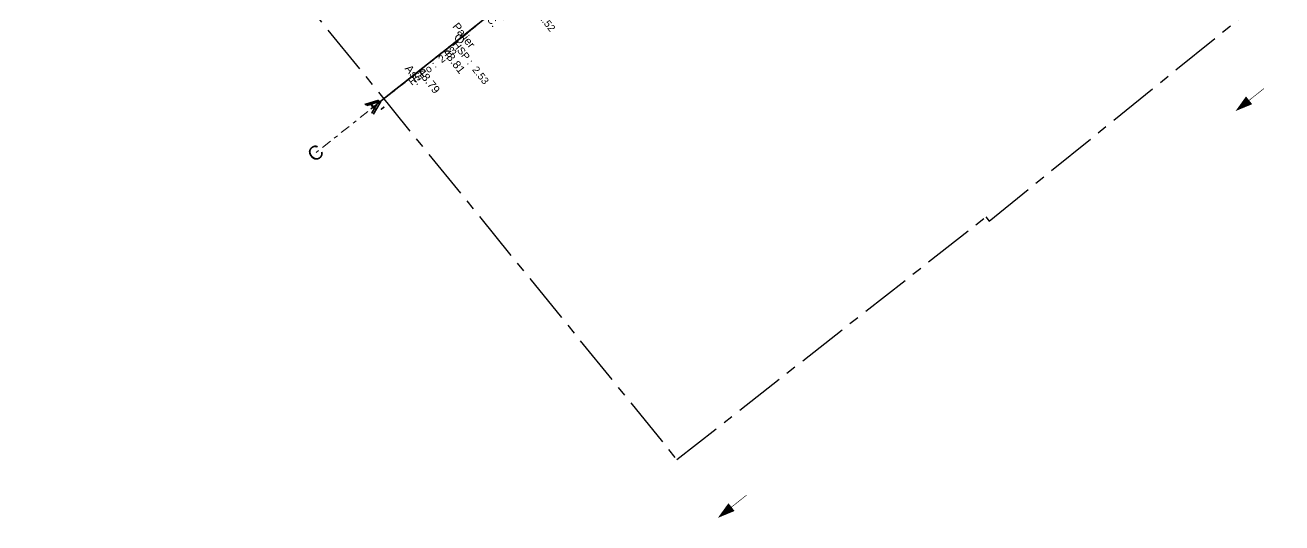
# Model space of a CAD drawing. Header units: metres. Extents: x 1648217.8 to 1648249.8, y 8187334.1 to 8187367.5.
# Drawn here: x 1648218.43 to 1648249.83, y 8187334.14 to 8187346.57 of the extents above; entities that cross this region are included whole.
import ezdxf

# ---------------------------------------------------------------- set-up
doc = ezdxf.new("R2010")
doc.units = ezdxf.units.M
for name, pattern in [('AXES', [2, 1.25, -0.25, 0.25, -0.25]), ('CACHE2', [0.1875, 0.125, -0.0625]), ('TIRETPT2', [0.5, 0.25, -0.125, 0, -0.125])]:
    doc.linetypes.add(name, pattern=pattern)
for name, color, linetype in [('GEX_BAT_allege', 161, 'Continuous'), ('GEX_BAT_cloison', 2, 'Continuous'), ('GEX_BAT_coffrage', 221, 'Continuous'), ('GEX_BAT_escalier_rampe', 6, 'Continuous'), ('GEX_BAT_fenetre', 4, 'Continuous'), ('GEX_BAT_gaine_tremie', 13, 'Continuous'), ('GEX_BAT_garde_corps', 181, 'Continuous'), ('GEX_BAT_linteau_cloison', 3, 'CACHE2'), ('GEX_BAT_linteau_mur', 6, 'CACHE2'), ('GEX_BAT_mur', 1, 'Continuous'), ('GEX_BAT_mur_bas', 150, 'Continuous'), ('GEX_BAT_poutre', 32, 'CACHE2'), ('GEX_EQU_ascenseur', 132, 'Continuous'), ('GEX_MEP_trait_de_coupe', 21, 'TIRETPT2'), ('GEX_MEP_txt_cot_alti', 51, 'Continuous'), ('GEX_MEP_txt_design_commun', 3, 'Continuous'), ('GEX_MEP_txt_designation', 7, 'Continuous'), ('GEX_RES_bat_eau_pluviale', 171, 'Continuous')]:
    doc.layers.add(name, color=color, linetype=linetype)
doc.layers.add('GEX_FON_limite_propriete', color=1, linetype='AXES', true_color=0xff0000)
doc.styles.add('G100TXT-droit', font='swissl.ttf', dxfattribs={"height": 0.2})
doc.styles.add('G100TXT-italic', font='swissli.ttf')
doc.styles.add('G50TXT-droit', font='swissl.ttf', dxfattribs={"height": 0.15})
doc.styles.add('G50TXT-italic', font='swissli.ttf')

msp = doc.modelspace()

# ---------------------------------------------------------------- linework, layer by layer
at = {"layer": 'GEX_BAT_allege', "lineweight": 20}
for p, q in [((1648229.636, 8187346.507), (1648230.973, 8187347.567)), ((1648229.434, 8187346.347), (1648227.69, 8187344.964)), ((1648229.434, 8187346.347), (1648229.431, 8187346.345)), ((1648229.636, 8187346.507), (1648229.638, 8187346.509)), ((1648227.822, 8187345.069), (1648228.624, 8187345.705)), ((1648228.624, 8187345.705), (1648228.627, 8187345.707)), ((1648227.825, 8187345.071), (1648227.822, 8187345.069)), ((1648227.69, 8187344.964), (1648227.687, 8187344.962))]:
    msp.add_line(p, q, dxfattribs=at)
at = {"layer": 'GEX_BAT_cloison', "lineweight": 20}
for p, q in [((1648229.805, 8187346.641), (1648227.831, 8187345.076)), ((1648229.807, 8187346.642), (1648227.832, 8187345.077)), ((1648229.814, 8187346.648), (1648229.696, 8187346.555)), ((1648229.605, 8187346.483), (1648229.564, 8187346.45)), ((1648229.606, 8187346.483), (1648229.567, 8187346.453)), ((1648229.682, 8187346.543), (1648229.584, 8187346.466)), ((1648229.679, 8187346.541), (1648229.584, 8187346.466)), ((1648229.584, 8187346.466), (1648229.584, 8187346.466)), ((1648229.605, 8187346.482), (1648229.679, 8187346.541)), ((1648229.66, 8187346.526), (1648229.608, 8187346.485)), ((1648229.682, 8187346.543), (1648229.711, 8187346.567)), ((1648229.707, 8187346.563), (1648229.682, 8187346.543)), ((1648229.682, 8187346.543), (1648229.696, 8187346.555)), ((1648229.694, 8187346.553), (1648229.694, 8187346.553)), ((1648229.711, 8187346.567), (1648229.765, 8187346.609)), ((1648228.929, 8187345.947), (1648228.492, 8187345.6)), ((1648228.893, 8187345.918), (1648228.788, 8187345.835)), ((1648228.892, 8187345.918), (1648228.788, 8187345.835)), ((1648228.932, 8187345.949), (1648228.876, 8187345.904)), ((1648228.892, 8187345.918), (1648228.893, 8187345.918))]:
    msp.add_line(p, q, dxfattribs=at)
at = {"layer": 'GEX_BAT_cloison'}
for p, q in [((1648229.564, 8187346.45), (1648229.567, 8187346.453)), ((1648229.605, 8187346.483), (1648229.605, 8187346.483)), ((1648229.605, 8187346.483), (1648229.605, 8187346.482)), ((1648229.608, 8187346.485), (1648229.606, 8187346.483)), ((1648228.903, 8187345.926), (1648228.252, 8187345.41)), ((1648228.876, 8187345.904), (1648228.903, 8187345.926)), ((1648228.929, 8187345.947), (1648228.932, 8187345.949)), ((1648228.262, 8187345.418), (1648228.252, 8187345.41)), ((1648228.492, 8187345.6), (1648228.262, 8187345.418))]:
    msp.add_line(p, q, dxfattribs=at)
at = {"layer": 'GEX_BAT_cloison', "linetype": 'CACHE2'}
for p, q in [((1648228.822, 8187345.862), (1648228.331, 8187345.473)), ((1648228.799, 8187345.844), (1648228.339, 8187345.479)), ((1648228.799, 8187345.844), (1648228.822, 8187345.862)), ((1648228.339, 8187345.479), (1648228.331, 8187345.473))]:
    msp.add_line(p, q, dxfattribs=at)
at = {"layer": 'GEX_BAT_coffrage', "lineweight": 20}
for p, q in [((1648229.653, 8187346.521), (1648229.269, 8187346.216)), ((1648229.269, 8187346.216), (1648229.262, 8187346.21))]:
    msp.add_line(p, q, dxfattribs=at)
at = {"layer": 'GEX_BAT_coffrage', "linetype": 'CACHE2', "lineweight": 20}
for p, q in [((1648229.655, 8187346.522), (1648229.299, 8187346.24)), ((1648229.299, 8187346.24), (1648229.293, 8187346.235))]:
    msp.add_line(p, q, dxfattribs=at)
at = {"layer": 'GEX_BAT_escalier_rampe'}
for p, q in [((1648228.877, 8187345.906), (1648229.606, 8187346.483)), ((1648228.885, 8187345.912), (1648229.607, 8187346.484)), ((1648228.893, 8187345.918), (1648229.608, 8187346.485)), ((1648228.901, 8187345.925), (1648229.609, 8187346.486)), ((1648229.127, 8187346.104), (1648229.257, 8187346.207)), ((1648229.257, 8187346.207), (1648229.237, 8187346.19)), ((1648228.85, 8187345.884), (1648227.898, 8187345.13)), ((1648228.631, 8187345.711), (1648228.624, 8187345.705)), ((1648228.85, 8187345.884), (1648228.85, 8187345.884)), ((1648228.263, 8187345.419), (1648227.577, 8187344.875)), ((1648227.609, 8187344.9), (1648228.258, 8187345.415)), ((1648227.617, 8187344.907), (1648228.255, 8187345.413)), ((1648228.255, 8187345.412), (1648227.631, 8187344.918)), ((1648228.252, 8187345.41), (1648227.705, 8187344.976)), ((1648228.205, 8187345.373), (1648228.275, 8187345.428)), ((1648228.402, 8187345.529), (1648228.41, 8187345.535)), ((1648227.904, 8187345.134), (1648227.898, 8187345.13))]:
    msp.add_line(p, q, dxfattribs=at)
at = {"layer": 'GEX_BAT_escalier_rampe', "linetype": 'CACHE2'}
for p, q in [((1648228.902, 8187345.926), (1648229.612, 8187346.488)), ((1648229.29, 8187346.233), (1648228.883, 8187345.91))]:
    msp.add_line(p, q, dxfattribs=at)
at = {"layer": 'GEX_BAT_fenetre', "lineweight": 20}
for p, q in [((1648229.328, 8187346.263), (1648227.732, 8187344.998)), ((1648229.333, 8187346.267), (1648227.737, 8187345.002)), ((1648229.218, 8187346.176), (1648229.223, 8187346.179)), ((1648229.265, 8187346.213), (1648229.269, 8187346.217)), ((1648228.558, 8187345.652), (1648227.893, 8187345.126)), ((1648228.561, 8187345.655), (1648227.897, 8187345.128)), ((1648228.241, 8187345.401), (1648228.245, 8187345.404)), ((1648228.288, 8187345.439), (1648228.292, 8187345.441)), ((1648228.472, 8187345.584), (1648228.475, 8187345.587)), ((1648228.519, 8187345.621), (1648228.523, 8187345.625)), ((1648228.519, 8187345.621), (1648228.522, 8187345.624)), ((1648228.55, 8187345.646), (1648228.555, 8187345.65)), ((1648227.85, 8187345.092), (1648227.855, 8187345.095)), ((1648227.964, 8187345.181), (1648227.967, 8187345.184)), ((1648228.01, 8187345.219), (1648228.014, 8187345.221)), ((1648228.194, 8187345.364), (1648228.198, 8187345.367)), ((1648227.804, 8187345.055), (1648227.808, 8187345.058))]:
    msp.add_line(p, q, dxfattribs=at)
at = {"layer": 'GEX_BAT_gaine_tremie'}
for p, q in [((1648227.832, 8187345.077), (1648227.592, 8187344.887)), ((1648227.821, 8187345.068), (1648227.832, 8187345.077))]:
    msp.add_line(p, q, dxfattribs=at)
at = {"layer": 'GEX_BAT_gaine_tremie', "linetype": 'CACHE2'}
for p, q in [((1648227.815, 8187345.064), (1648227.593, 8187344.887)), ((1648227.805, 8187345.056), (1648227.815, 8187345.064))]:
    msp.add_line(p, q, dxfattribs=at)
at = {"layer": 'GEX_BAT_garde_corps', "lineweight": 20}
for p in [(1648235.092, 8187350.832), (1648235.091, 8187350.831)]:
    msp.add_line(p, (1648227.522, 8187344.831), dxfattribs=at)
at = {"layer": 'GEX_BAT_linteau_cloison'}
for p, q in [((1648229.584, 8187346.466), (1648228.892, 8187345.918)), ((1648228.893, 8187345.918), (1648229.584, 8187346.466)), ((1648229.564, 8187346.45), (1648228.929, 8187345.947)), ((1648228.932, 8187345.949), (1648229.567, 8187346.453))]:
    msp.add_line(p, q, dxfattribs=at)
at = {"layer": 'GEX_BAT_linteau_cloison', "lineweight": 20}
for p, q in [((1648228.025, 8187345.23), (1648228.634, 8187345.713)), ((1648228.635, 8187345.713), (1648228.026, 8187345.231))]:
    msp.add_line(p, q, dxfattribs=at)
at = {"layer": 'GEX_BAT_linteau_mur', "lineweight": 20}
for p, q in [((1648229.34, 8187346.273), (1648227.745, 8187345.008)), ((1648227.95, 8187345.17), (1648228.709, 8187345.772)), ((1648227.884, 8187345.118), (1648228.548, 8187345.645))]:
    msp.add_line(p, q, dxfattribs=at)
at = {"layer": 'GEX_BAT_mur'}
for p, q in [((1648230.358, 8187347.079), (1648229.328, 8187346.263)), ((1648230.37, 8187347.089), (1648229.34, 8187346.273)), ((1648229.328, 8187346.263), (1648229.34, 8187346.273)), ((1648227.745, 8187345.008), (1648227.342, 8187344.689)), ((1648227.732, 8187344.998), (1648227.557, 8187344.859)), ((1648227.732, 8187344.998), (1648227.745, 8187345.008)), ((1648227.329, 8187344.678), (1648227.07, 8187344.473)), ((1648227.342, 8187344.689), (1648227.329, 8187344.678))]:
    msp.add_line(p, q, dxfattribs=at)
at = {"layer": 'GEX_BAT_mur', "lineweight": 20}
for p, q in [((1648229.755, 8187346.602), (1648228.548, 8187345.645)), ((1648229.768, 8187346.612), (1648228.561, 8187345.655)), ((1648228.711, 8187345.774), (1648227.53, 8187344.837)), ((1648228.788, 8187345.835), (1648227.611, 8187344.901)), ((1648228.709, 8187345.772), (1648228.796, 8187345.841)), ((1648228.709, 8187345.772), (1648228.716, 8187345.778)), ((1648228.709, 8187345.772), (1648228.709, 8187345.772)), ((1648228.711, 8187345.774), (1648228.716, 8187345.778)), ((1648228.796, 8187345.841), (1648228.788, 8187345.835)), ((1648228.548, 8187345.645), (1648228.561, 8187345.655)), ((1648227.884, 8187345.118), (1648227.181, 8187344.561)), ((1648227.538, 8187344.844), (1648227.95, 8187345.171)), ((1648227.557, 8187344.859), (1648227.95, 8187345.17)), ((1648227.897, 8187345.128), (1648227.617, 8187344.907)), ((1648227.884, 8187345.118), (1648227.897, 8187345.128)), ((1648227.95, 8187345.17), (1648227.95, 8187345.171)), ((1648227.538, 8187344.844), (1648227.53, 8187344.837)), ((1648227.617, 8187344.907), (1648227.557, 8187344.859)), ((1648227.611, 8187344.901), (1648227.557, 8187344.859))]:
    msp.add_line(p, q, dxfattribs=at)
at = {"layer": 'GEX_BAT_mur', "linetype": 'CACHE2'}
msp.add_line((1648227.181, 8187344.561), (1648227.07, 8187344.473), dxfattribs=at)
at = {"layer": 'GEX_BAT_mur_bas'}
for p, q in [((1648235.272, 8187350.975), (1648227.328, 8187344.677)), ((1648227.522, 8187344.831), (1648227.329, 8187344.678)), ((1648227.513, 8187344.824), (1648227.522, 8187344.831)), ((1648227.601, 8187344.894), (1648227.657, 8187344.938)), ((1648227.329, 8187344.678), (1648227.328, 8187344.677))]:
    msp.add_line(p, q, dxfattribs=at)
at = {"layer": 'GEX_BAT_poutre'}
for p, q in [((1648227.821, 8187345.069), (1648229.686, 8187346.547)), ((1648227.823, 8187345.07), (1648229.701, 8187346.559))]:
    msp.add_line(p, q, dxfattribs=at)
at = {"layer": 'GEX_EQU_ascenseur', "lineweight": 20}
for p, q in [((1648227.585, 8187344.881), (1648228.673, 8187345.744)), ((1648228.026, 8187345.231), (1648228.635, 8187345.714)), ((1648228.634, 8187345.713), (1648228.709, 8187345.772)), ((1648228.634, 8187345.713), (1648228.635, 8187345.714)), ((1648228.635, 8187345.714), (1648228.671, 8187345.742)), ((1648228.673, 8187345.744), (1648228.671, 8187345.742)), ((1648227.583, 8187344.879), (1648228.026, 8187345.231)), ((1648227.95, 8187345.17), (1648228.025, 8187345.23)), ((1648228.025, 8187345.23), (1648228.026, 8187345.231)), ((1648227.585, 8187344.881), (1648227.583, 8187344.879))]:
    msp.add_line(p, q, dxfattribs=at)
at = {"layer": 'GEX_FON_limite_propriete'}
msp.add_lwpolyline([(1648218.427, 8187355.759), (1648234.712, 8187335.718), (1648242.438, 8187341.782), (1648242.521, 8187341.677), (1648249.831, 8187347.593), (1648234.199, 8187366.656), (1648218.427, 8187355.759)], close=True, dxfattribs=at)
at = {"layer": 'GEX_MEP_trait_de_coupe', "lineweight": 0}
for p, q in [((1648243.451, 8187357.459), (1648225.699, 8187343.386)), ((1648228.136, 8187345.318), (1648228.136, 8187345.318)), ((1648228.136, 8187345.318), (1648228.136, 8187345.318))]:
    msp.add_line(p, q, dxfattribs=at)
at = {"layer": 'GEX_MEP_trait_de_coupe', "linetype": 'Continuous', "lineweight": 20, "flags": 128}
msp.add_lwpolyline([(1648248.673, 8187344.422, 0, 0.248, 0), (1648249.013, 8187344.691, 0.248, 0.248, 0)], format="xyseb", dxfattribs=at)
at = {"layer": 'GEX_MEP_trait_de_coupe', "linetype": 'Continuous', "lineweight": 20, "const_width": 0.015}
msp.add_lwpolyline([(1648249.386, 8187344.987), (1648248.713, 8187344.453)], dxfattribs=at)
at = {"layer": 'GEX_MEP_trait_de_coupe', "linetype": 'Continuous', "lineweight": 0, "const_width": 0.015}
msp.add_lwpolyline([(1648236.452, 8187334.829), (1648235.778, 8187334.295)], dxfattribs=at)
at = {"layer": 'GEX_MEP_trait_de_coupe', "linetype": 'Continuous', "lineweight": 0, "flags": 128}
msp.add_lwpolyline([(1648235.738, 8187334.264, 0, 0.248, 0), (1648236.079, 8187334.533, 0.248, 0.248, 0)], format="xyseb", dxfattribs=at)
at = {"layer": 'GEX_RES_bat_eau_pluviale', "lineweight": 20, "extrusion": (-1.56711e-06, -1.0885e-06, 1)}
msp.add_circle((1648229.281, 8187346.226, 0), 0.1, dxfattribs=at)

# ---------------------------------------------------------------- texts
at = {"layer": 'GEX_MEP_trait_de_coupe', "linetype": 'Continuous', "lineweight": 0, "char_height": 0.35, "attachment_point": 5, "line_spacing_factor": 1.186636}
for s, insert, rotation, style in [("A'", (1648227.164, 8187344.547), 308.3969, 'G50TXT-droit'), ('A', (1648227.179, 8187344.56), 308.3969, 'G100TXT-droit'), ('C', (1648225.685, 8187343.375), 38.3969, 'G100TXT-droit')]:
    msp.add_mtext(s, dxfattribs=dict(at, insert=insert, rotation=rotation, style=style))
at = {"layer": 'GEX_MEP_txt_cot_alti', "style": 'G50TXT-italic'}
for s, p in [('48.81', (1648228.851, 8187345.885)), ('48.79', (1648228.223, 8187345.387))]:
    msp.add_text(s, height=0.2, rotation=308.143, dxfattribs=at).set_placement(p)
at = {"layer": 'GEX_MEP_txt_cot_alti', "char_height": 0.18, "width": 2.0042, "attachment_point": 1, "style": 'G100TXT-italic'}
for s, insert, rotation in [('HSP :  2.52', (1648230.898, 8187347.507), 308.143), ('HSPo :  2.33', (1648227.981, 8187345.195), 37.0273), ('HSP :  2.53', (1648229.238, 8187346.191), 308.143)]:
    msp.add_mtext(s, dxfattribs=dict(at, insert=insert, rotation=rotation))
at = {"layer": 'GEX_MEP_txt_design_commun', "lineweight": 20, "char_height": 0.2, "width": 1.022, "attachment_point": 5, "rotation": 308.143, "style": 'G100TXT-droit'}
for s, insert in [('Palier', (1648229.392, 8187346.313)), ('Asc.', (1648228.148, 8187345.328))]:
    msp.add_mtext(s, dxfattribs=dict(at, insert=insert))
at = {"layer": 'GEX_MEP_txt_designation', "insert": (1648230.137, 8187346.905), "char_height": 0.2, "width": 0.82014, "attachment_point": 5, "rotation": 308.143, "style": 'G100TXT-droit'}
msp.add_mtext('S.d.B/ W.C.', dxfattribs=at)

doc.saveas('drawing.dxf')
